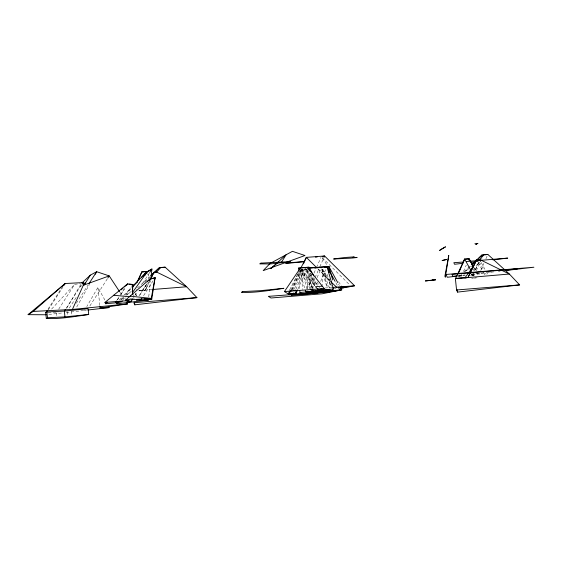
<?xml version="1.0" encoding="UTF-8"?>
<svg xmlns="http://www.w3.org/2000/svg" width="562" height="562" viewBox="0 0 562 562"><rect width="100%" height="100%" fill="white"/><g stroke="black" fill="none" stroke-linecap="round" stroke-linejoin="round"><path stroke-width="0.42" stroke-dasharray="2.81 2.11" d="M148.726 296.827L150.63 280.312M290.849 290.013L296.954 275.977M297.186 275.436L298.359 272.732M294.467 288.833L302.918 269.388L301.084 268.25M295.837 289.444L304.99 268.383L303.339 268.51M297.748 289.493L306.669 268.973M312.177 288.938L316.167 279.757M317.101 277.6L321.092 268.418M320.663 281.309L326.065 268.882M292.008 289.718L301.239 268.875M292.76 290.189L302.103 269.072M306.978 289.016L312.711 276.075M313.982 273.202L316.209 268.172M316.532 267.449L320.986 257.389M310.301 288.341L314.755 278.281M315.071 277.558L318.893 268.931M319.848 266.774L323.663 258.148M461.29 276.441L461.816 275.12M463.517 271.418L466.27 265.067M470.787 275.921L471.757 273.736M473.211 270.455L474.665 267.175M472.136 275.879L473.028 273.856M474.37 270.828L477.939 262.756M478.388 261.752L478.585 261.302M472.993 275.366L473.956 273.181M475.571 269.542L479.112 261.534M473.049 275.492L473.696 274.038M475.628 269.676L478.852 262.398M474.412 275.148L475.059 273.687M476.344 270.779L480.208 262.047M481.501 259.138L482.147 257.677M478.824 274.825L479.463 273.371M480.756 270.455L483.973 263.178M485.912 258.815L487.198 255.907M291.699 289.971L301.323 269.423M149.323 281.597L145.284 290.196L138.716 290.926M139.383 290.624L145.284 290.196L146.008 288.72M145.284 290.196L147.188 286.29M146.837 287.006L149.401 281.766M149.597 281.358L149.78 280.979M289.57 289.936L297.951 273.652M104.876 300.031L97.9 287.435L86.794 306.578M66.885 307.92L80.759 284.4M76.755 306.957L89.555 284.295M84.953 309.634L84.49 310.4L87.033 310.112M48.002 309.149L61.736 287.807M48.269 309.831L62.916 287.063M58.659 309.212L74.683 284.316L80.464 283.655M66.105 308.369L81.546 284.716M69.309 308.095L76.558 296.834M76.39 303.206L88.311 284.681M89.857 305.96L107.447 278.626M117.247 299.855L118.715 297.586M120.177 295.31L124.574 288.482M117.325 300.017L118.786 297.741M120.985 294.326L124.645 288.636M122.418 300.6L125.228 296.371M125.916 295.296L131.424 286.613M132.702 298.886L133.573 297.53M134.887 295.493L137.507 291.418M142.748 283.269L149.302 273.083M138.969 296.069L147.42 282.939M139.882 294.917L147.49 283.093M143.605 295.668L153.3 280.466M142.13 290.68L148.27 282.293M51.62 309.058L74.683 284.316M120.767 299.672L122.418 297.902L125.677 298.092M125.361 294.748L131.248 288.447M119.263 299.989L122.059 297.108L122.418 297.902M123.766 295.345L131.22 287.653M144.553 282.173L149.478 277.396M459.885 276.63L461.739 274.832M464.816 271.846L471.595 265.278M137.486 287.955L149.499 276.799M458.325 276.996L460.854 274.649M464.015 271.713L470.963 265.25M470.935 266.817L471.518 266.304M468.483 268.931L465.174 271.713M120.816 300.052L124.406 297.059M126.78 295.078L127.497 294.488M127.174 294.755L129.541 292.788M129.492 292.823L131.297 291.327M461.55 274.692L459.105 276.68M136.376 289.402L136.784 289.065M80.261 286.36L81.785 285.812M83.675 310.526L65.838 312.598M301.878 269.086L305.201 277.319L308.243 276.869L315.177 286.044M458.135 275.731L465.09 274.923M471.174 274.221L485.083 272.605M489.425 272.099L491.167 271.896M457.665 276.075L465.462 275.169M471.525 274.467L494.047 271.853M498.382 271.348L500.117 271.144M473.408 278.211L471.701 278.274M474.237 278.12L477.531 277.733L475.326 277.895M48.17 312.725L58.019 312.584M48.859 314.474L63.373 312.816M307.098 269.043L301.527 269.577L300.185 268.748M314.341 268.524L316.055 268.383M334.32 288.854L336.055 288.706M139.355 290.568L152.14 289.535M324.934 288.018L331.91 287.491M471.532 275.443L474.061 275.542M129.745 298.338L133.812 298.577M322.237 257.6L349.395 284.597M318.317 269.008L329.557 280.178M317.572 268.545L328.805 279.714M135.175 293.547L136.411 295.226M317.544 285.229L304.99 268.383L314.664 285.903M319.047 287.245L319.553 287.92M135.379 293.828L136.201 294.938M136.369 295.169L136.622 295.528M136.587 295.464L136.84 295.83M322.286 258.099L327.217 265.25M338.556 281.702L341.513 285.995M119.959 292.226L121.877 295.141M123.029 296.891L124.181 298.647M481.17 262.503L485.217 269.816M486.945 272.949L487.521 273.996M479.365 262.011L483.875 270.174M485.568 273.237L486.13 274.263M478.164 262.609L482.92 271.221M483.657 272.542L484.915 274.811M474.068 267.856L475.347 270.189M477.201 273.525L477.855 274.727M472.79 273.842L474.103 276.244M338.556 284.021L339.364 285.482M335.872 282.784L337.481 285.707M322.841 269.353L330.091 282.496M322.131 269.339L331.004 285.398M317.01 281.759L318.619 284.674M310.596 273.195L317.045 284.878M307.372 269.648L315.437 284.246M313.392 288.369L302.918 269.388L305.201 277.319M301.281 269.331L312.008 288.559M299.651 269.374L310.133 288.355M147.539 273.715L149.71 277.635M308.243 276.869L312.521 288.046M331.334 286.163L326.557 272.942L324.063 273.448L329.199 287.688M321.731 269.268L326.943 287.379M322.462 269.395L327.604 287.358M310.66 273.146L314.523 286.62M306.993 269.683L312.142 287.646M307.098 289.044L301.527 269.577L302.391 289.528M299.708 270.912L304.85 288.875M99.818 305.447L97.9 287.435M133.63 294.418L133.791 295.907M134.002 297.762L134.086 298.506M71.219 311.236L71.648 315.38M67.089 311.545L67.517 315.682M56.369 312.774L56.713 316.083M329.416 278.78L329.487 280.312M329.55 281.85L329.817 287.983M322.096 269.43L322.764 284.772M309.212 273.294L309.88 288.636M306.634 269.718L307.435 288.13M298.984 270.982L299.785 289.402"/><path stroke-width="0.84" d="M132.52 292.662L132.808 284.456L127.504 283.929L104.975 302.405L105.579 303.74L117.718 302.637L119.102 301.485L116.903 303.81L116.475 302.869L117.718 302.637M132.47 294.144L132.527 292.479L147.349 271.544L151.93 269.008L150.728 279.44M132.33 294.376L132.808 284.456L132.112 285.531M116.903 303.81L148.361 300.045L148.431 299.434L147.181 299.272M127.054 299.75L125.853 300.789L125.537 300.094L149.956 278.998L155.07 277.719L151.719 299.427L139.966 300.41L139.566 299.813M314.355 292.837L324.239 288.566L307.372 267.357L300.473 267.877L284.414 291.566L289.479 294.713L315.739 292.647L310.062 293.8L291.65 295.31L289.212 293.8L290.385 291.095M291.65 295.31L292.121 294.228M294.193 293.224L293.729 294.305L296.111 293.28L297.516 290.034M28.1 314.657L33.228 311.425L72.393 309.444L83.302 285.264L83.204 282.595L65.206 283.508L28.1 314.657L46.295 314.769M138.203 280.459L141.912 271.818L146.352 271.565L141.968 271.952M303.466 263.838L306.332 257.368L324.618 255.991L354.587 285.784L340.389 288.355M323.986 257.431L324.618 255.991L322.131 256.497M459.632 270.413L460.749 267.898M462.414 264.126L464.641 259.103L469.052 258.78L473.436 266.718M458.536 273.153L464.641 259.103L455.48 278.647L509.362 274.038L519.646 284.899L457.524 292.114L456.562 289.978L455.368 278.387L468.013 277.48L471.188 270.975M468.497 260.037L469.052 258.78L473.288 266.451L464.858 277.958L468.013 277.48L476.513 259.609L479.442 259.37L509.362 274.038L487.844 254.446L482.013 254.986L471.595 264.667M477.616 261.611L476.513 259.609L474.195 264.843L474.665 264.379M476.513 259.609L474.679 263.859M478.979 260.41L483.432 254.769L482.786 256.223M481.367 256.441L482.013 254.986L478.993 258.106M289.479 294.713L289.999 293.603M293.469 292.985L292.781 294.46L295.162 293.434L296.539 290.484L293.954 290.68M136.777 282.763L141.912 271.818M150.44 279.279L153.784 272.324L156.714 272.085L186.633 286.76L196.918 297.621L134.796 304.829L133.833 302.7L196.918 297.621M471.399 270.54L471.813 269.683M472.326 268.643L471.925 269.465M472.424 268.446L472.951 267.372M473.028 267.203L473.485 266.276M473.555 266.128L474.04 265.152M151.571 277.347L153.784 272.324M474.145 264.941L474.609 263.992M300.747 268.229L306.332 257.368L316.631 267.61M95.238 274.228L96.657 271.706L109.204 275.893L119.573 291.643M84.223 284.92L90.363 275.134L96.657 271.706L89.105 283.445M281.169 262.714L286.128 254.755L270.926 268.573M45.712 312.704L46.892 311.959L64.356 311.081L88.094 308.693L88.698 314.488C74.655 316.49 60.556 319.111 46.309 318.499L45.712 312.704L46.857 310.927M62.881 286.03L64.026 284.253M47.658 310.779L46.892 311.959L47.496 317.755L46.309 318.499M64.061 285.285L65.206 283.508L33.228 311.425M65.403 309.451L64.356 311.081L64.96 316.877L88.698 314.488M107.883 277.944L109.204 275.893L83.302 285.264M115.786 302.131C131.663 299.546 112.014 304.948 116.517 300.993M126.766 285.067L127.504 283.929L124.364 286.957M132.26 299.567L130.953 301.604L127.047 302.068L128.157 300.073M143.521 276.195L145.888 272.528L147.349 271.544L144.926 275.324M127.047 302.068L128.227 300.234M126.977 301.913L127.925 301.738L129.141 299.848M149.745 272.401L151.93 269.008L145.958 272.682L141.835 277.094M149.106 280.312L149.956 278.998L149.183 280.473M140.95 299.792L136.433 300.01L140.95 299.792L141.835 298.422M154.22 279.173L155.07 277.719L151.255 298.401L151.719 299.427L144.244 298.703M82.101 284.007L83.204 282.595M152.997 289.465L186.633 286.76L165.109 267.168L160.704 267.484L156.714 272.085L155.288 272.303M478.522 260.403L479.442 259.37L480.594 261.456M133.011 286.557L137.128 282.138M132.26 286.585L145.958 272.682M155.028 272.022L159.341 267.835L165.109 267.168M472.213 264.681L477.145 259.897M90.363 275.134L81.883 283.03M147.448 281.576L150.026 279.159M150.756 275.626L159.278 267.702L160.704 267.484M476.386 244.14L477.791 243.43M478.613 259.553L478.023 259.588L479.442 259.37L476.541 259.672M105.579 303.74L107.405 302.11M121.153 289.823L123.078 288.102M472.087 265.798L472.642 265.306M277.059 263.185L270.891 268.545M132.351 290.449L132.723 290.14M152.021 274.446L153.988 273.455M475.642 244.519L476.611 244.027M474.757 261.73L476.063 261.07M307.569 291.2L307.632 292.739L310.013 291.706L299.918 292.472L299.848 290.933M312.999 290.638L313.427 292.135L315.809 291.109L305.707 291.868L305.278 290.371M319.462 291.545L321.843 290.519L311.741 291.278L310.941 289.816M150.869 278.928L155.105 277.797M324.569 267.217L327 266.725L335.064 281.323M325.461 267.196L328.882 266.5L337.748 282.56M329.936 289.718L318.851 290.898L317.389 288.959M332.43 289.212L333.421 289.008L327 266.725L309.226 268.067M340.172 286.943L341.78 289.866L334.931 291.257L314.425 292.935L311.741 291.278M99.973 306.754L100.12 308.046L127.637 303.894L126.485 302.145M484.542 254.832L487.844 254.446M462.386 263.367L454.546 264.273L453.836 262.707L463.214 262.025M471.104 262.356L475.466 261.85M492.895 259.827L507.718 258.106L466.369 261.541M457.264 275.83L452.916 276.335L452.017 274.354L517.244 268.875L505.076 270.287M456.801 276.174L447.268 277.277L445.996 274.46L533.9 267.224L505.315 270.54M82.937 283.374L85.403 283.086M87.876 310.013L109.063 307.59L108.361 306.332M72.393 309.444L127.637 303.894M464.704 259.23L469.08 258.843M315.444 257.15L317.123 257.01M339.553 287.421L351.271 286.458M456.562 289.978L519.646 284.899M104.975 302.405L125.853 300.789M309.142 267.99L328.882 266.5L332.746 279.974M322.328 286.17L315.437 286.69L318.563 289.844L321.857 289.599L321.021 288.545M293.533 290.385L295.282 290.252M332.781 287.428L354.587 285.784M292.226 290.807L289.641 291.004L288.264 293.954L295.162 293.434M284.414 291.566L324.239 288.566M333.421 289.008L321.057 289.943L320.551 289.268M312.563 289.774L313.371 291.235L320.27 290.716L317.888 291.741L341.78 289.866M289.212 293.8L296.111 293.28M313.427 292.135L335.746 290.456L328.896 291.847L308.383 293.533L305.707 291.868M307.632 292.739L329.95 291.053L323.101 292.451L302.595 294.13L299.918 292.472M458.037 278.457L461.451 278.211M125.537 300.094L151.255 298.401L130.103 296.153M474.897 243.732L477.855 243.564M100.12 308.046L109.063 307.59M47.496 317.755L64.96 316.877M139.966 300.41L148.361 300.045M127.925 301.738L130.953 301.604M147.616 299.384L148.431 299.434M129.021 284.21L132.843 284.534M113.693 295.254L129.365 296.736M337.045 287.625L330.681 281.576M313.371 291.235L315.816 292.753L334.228 291.235L339.898 290.083L338.289 287.168M317.607 288.643L318.563 289.844M342.005 286.711L342.996 288.137M464.641 259.103L470.907 270.441M313.786 275.914L308.945 267.154L298.851 267.919L298.984 270.982M307.372 267.357L308.18 268.812M299.651 269.374L298.851 267.919L299.279 269.416M310.231 271.65L308.945 267.154L309.079 270.224M457.278 289.88L457.524 292.114M134.501 302.23L134.796 304.829M328.882 266.5L329.149 272.64M333.73 258.991L350.611 258.162A27.187 1.279 -5.9 0 0 352.929 257.944L357.123 257.508L352.472 257.628L354.306 256.975L353.744 256.904L346.318 257.41A17.668 0.829 -5.9 0 0 343.34 257.691L333.73 258.991M448.743 255.591L445.35 277.221L444.886 276.195L448.743 255.591M269.971 263.543L263.185 270.631L304.969 255.513L292.423 251.333L269.971 263.543M440.987 249.338L439.589 250.476L445.561 246.802L440.987 249.338M260.972 263.128L259.792 263.873L270.448 263.936L290.659 261.625L260.972 263.128M242.658 291.587L241.477 292.331C255.717 292.935 269.823 290.315 283.859 288.313L260.122 290.702L242.658 291.587M446.488 259.503L442.196 260.508L446.488 259.503M303.796 261.646L286.248 263.487L285.503 263.023L303.796 261.646M333.758 291.439L322.167 293.793L270.975 297.993L268.348 296.364L333.758 291.439M435.55 279.813L425.427 280.937L435.55 279.813M433.92 279.567L432.473 279.714L435.459 279.616L433.92 279.567"/></g></svg>
